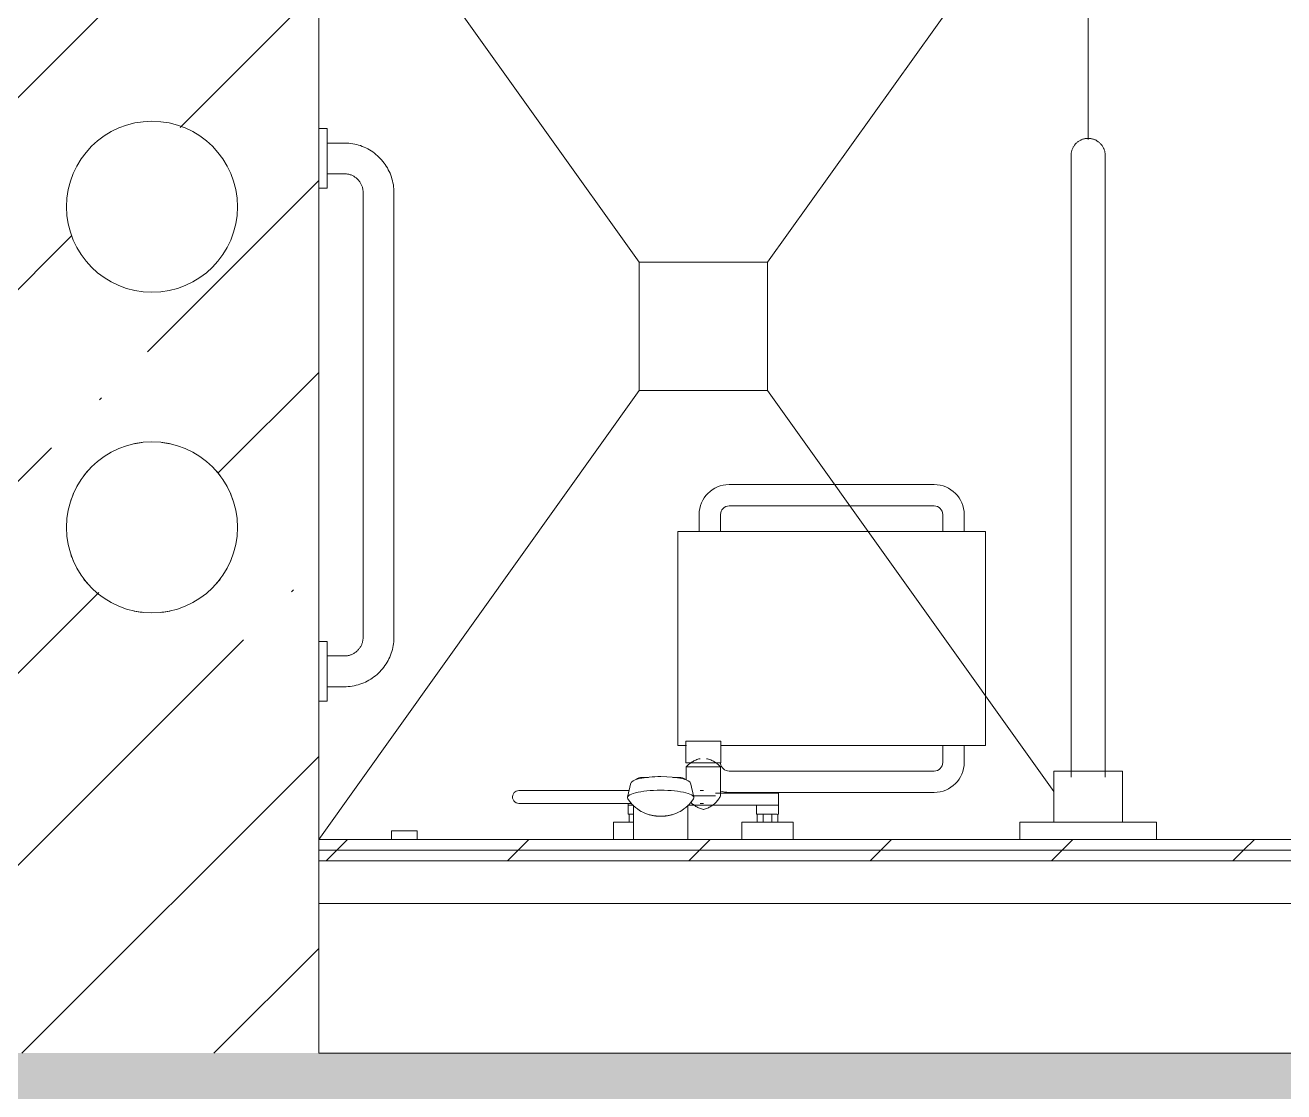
# Model space of a CAD drawing. Header units: millimetres. Extents: x -515342 to 330399, y -224905 to 507333.
# Drawn here: x -298451 to -296979, y -26249 to -25001 of the extents above; entities that cross this region are included whole.
import ezdxf

# ---------------------------------------------------------------- set-up
doc = ezdxf.new("R2010")
doc.units = ezdxf.units.MM
for name, color, linetype, lineweight in [('Оборудование', 7, 'Continuous', 0), ('Сантехника', 7, 'Continuous', 0), ('Стены внутренние', 7, 'Continuous', 0), ('Стены несущие', 7, 'Continuous', 0), ('Стены отделка', 7, 'Continuous', 0), ('Стены штриховка', 7, 'Continuous', 0)]:
    doc.layers.add(name, color=color, linetype=linetype, lineweight=lineweight)
pattern_1 = [(45, (-374753.14, -35598.53), (-224.5064, 224.5064), []), (45, (-374528.64, -35598.53), (-224.5064, 224.5064), [396.875, -79.375, 3.353, -76.022])]
pattern_2 = [(45, (-374753.14, -35598.53), (-106.06602, 106.06602), [])]

# ---------------------------------------------------------------- blocks, each defined once
blk = doc.blocks.new('МГН_Санузел_Поручень горизонтальный - АР_Сантехнические приборы_МГН_Поручень горизонтальный-3156318-О_АР_П_1_0_000_План 1 этажа')
at = {"layer": 'Сантехника'}
for p, q in [((-595.8, 88), (-1115.8, 88)), ((-1115.8, 52), (-595.8, 52)), ((-1173.8, 30), (-1173.8, 10)), ((-1137.8, 10), (-1137.8, 30)), ((-573.8, 30), (-573.8, 10)), ((-537.8, 10), (-537.8, 30)), ((-1190.8, 10), (-1190.8, 0)), ((-1190.8, 10), (-1155.8, 10)), ((-1155.8, 10), (-1120.8, 10)), ((-1120.8, 0), (-1120.8, 10)), ((-590.8, 10), (-590.8, 0)), ((-590.8, 10), (-555.8, 10)), ((-555.8, 10), (-520.8, 10)), ((-520.8, 0), (-520.8, 10))]:
    blk.add_line(p, q, dxfattribs=at)
at = {"layer": 'Сантехника', "flags": 128}
for points in [[(-1115.8, 88), (-1118.1, 88), (-1120.4, 87.8), (-1122.7, 87.6), (-1125, 87.3), (-1127.3, 86.8), (-1129.6, 86.3), (-1131.8, 85.7), (-1134, 85.1), (-1136.2, 84.3), (-1138.4, 83.4), (-1140.5, 82.5), (-1142.6, 81.4), (-1144.6, 80.3), (-1146.6, 79.1), (-1148.5, 77.9), (-1150.4, 76.5), (-1152.3, 75.1), (-1154, 73.6), (-1155.8, 72), (-1157.4, 70.4), (-1159, 68.7), (-1160.5, 67), (-1161.9, 65.1), (-1163.3, 63.3), (-1164.6, 61.3), (-1165.8, 59.4), (-1166.9, 57.3), (-1168, 55.3), (-1169, 53.2), (-1169.9, 51), (-1170.7, 48.8), (-1171.4, 46.6), (-1172, 44.4), (-1172.5, 42.1), (-1173, 39.9), (-1173.3, 37.6), (-1173.6, 35.3), (-1173.7, 32.9), (-1173.8, 30.6), (-1173.8, 30)], [(-537.8, 30), (-537.8, 32.3), (-538, 34.6), (-538.2, 36.9), (-538.5, 39.2), (-539, 41.5), (-539.5, 43.8), (-540.1, 46), (-540.7, 48.2), (-541.5, 50.4), (-542.4, 52.6), (-543.3, 54.7), (-544.3, 56.8), (-545.5, 58.8), (-546.7, 60.8), (-547.9, 62.7), (-549.3, 64.6), (-550.7, 66.5), (-552.2, 68.2), (-553.8, 70), (-555.4, 71.6), (-557.1, 73.2), (-558.8, 74.7), (-560.7, 76.1), (-562.5, 77.5), (-564.5, 78.8), (-566.4, 80), (-568.5, 81.2), (-570.5, 82.2), (-572.6, 83.2), (-574.8, 84.1), (-577, 84.9), (-579.2, 85.6), (-581.4, 86.2), (-583.7, 86.7), (-585.9, 87.2), (-588.2, 87.5), (-590.5, 87.8), (-592.9, 87.9), (-595.2, 88), (-595.8, 88)], [(-1137.8, 30), (-1137.8, 30.9), (-1137.7, 31.8), (-1137.6, 32.6), (-1137.5, 33.5), (-1137.4, 34.4), (-1137.2, 35.2), (-1136.9, 36.1), (-1136.7, 36.9), (-1136.4, 37.8), (-1136.1, 38.6), (-1135.7, 39.4), (-1135.3, 40.2), (-1134.9, 40.9), (-1134.4, 41.7), (-1134, 42.4), (-1133.4, 43.1), (-1132.9, 43.8), (-1132.3, 44.5), (-1131.7, 45.2), (-1131.1, 45.8), (-1130.5, 46.4), (-1129.8, 47), (-1129.1, 47.5), (-1128.4, 48), (-1127.7, 48.5), (-1126.9, 49), (-1126.2, 49.4), (-1125.4, 49.8), (-1124.6, 50.2), (-1123.8, 50.5), (-1122.9, 50.8), (-1122.1, 51.1), (-1121.3, 51.3), (-1120.4, 51.5), (-1119.5, 51.7), (-1118.7, 51.8), (-1117.8, 51.9), (-1116.9, 52), (-1116, 52), (-1115.8, 52)], [(-595.8, 52), (-594.9, 52), (-594, 51.9), (-593.2, 51.8), (-592.3, 51.7), (-591.4, 51.6), (-590.6, 51.4), (-589.7, 51.1), (-588.9, 50.9), (-588, 50.6), (-587.2, 50.3), (-586.4, 49.9), (-585.6, 49.5), (-584.9, 49.1), (-584.1, 48.6), (-583.4, 48.2), (-582.7, 47.6), (-582, 47.1), (-581.3, 46.5), (-580.6, 45.9), (-580, 45.3), (-579.4, 44.7), (-578.8, 44), (-578.3, 43.3), (-577.8, 42.6), (-577.3, 41.9), (-576.8, 41.1), (-576.4, 40.4), (-576, 39.6), (-575.6, 38.8), (-575.3, 38), (-575, 37.1), (-574.7, 36.3), (-574.5, 35.5), (-574.3, 34.6), (-574.1, 33.7), (-574, 32.9), (-573.9, 32), (-573.8, 31.1), (-573.8, 30.2), (-573.8, 30)]]:
    blk.add_lwpolyline(points, dxfattribs=at)
blk = doc.blocks.new('Опорный поручень - Откидной поручень для унитаза-8747127-О_АР_П_1_0_000_План 1 этажа')
at = {"layer": 'Оборудование'}
for p, q in [((92690, 10320), (92690, 9717.7)), ((92730, 9717.7), (92730, 10320)), ((92750, 9725), (92670, 9725)), ((92670, 9685), (92670, 9725)), ((92750, 9725), (92750, 9685)), ((92670, 9665), (92670, 9685)), ((92750, 9685), (92750, 9665)), ((92630, 9665), (92790, 9665)), ((92630, 9665), (92630, 9645)), ((92790, 9645), (92790, 9665))]:
    blk.add_line(p, q, dxfattribs=at)
at = {"layer": 'Оборудование', "flags": 128}
for points in [[(92690, 10445), (92690, 10445.8), (92690.1, 10446.6), (92690.1, 10447.4), (92690.3, 10448.2), (92690.4, 10449), (92690.6, 10449.8), (92690.8, 10450.5), (92691, 10451.3), (92691.3, 10452), (92691.6, 10452.8), (92691.9, 10453.5), (92692.3, 10454.2), (92692.6, 10454.9), (92693.1, 10455.6), (92693.5, 10456.3), (92694, 10456.9), (92694.4, 10457.6), (92695, 10458.2), (92695.5, 10458.8), (92696.1, 10459.3), (92696.7, 10459.9), (92697.3, 10460.4), (92697.9, 10460.9), (92698.5, 10461.4), (92699.2, 10461.8), (92699.9, 10462.2), (92700.6, 10462.6), (92701.3, 10463), (92702, 10463.3), (92702.8, 10463.6), (92703.5, 10463.9), (92704.3, 10464.2), (92705, 10464.4), (92705.8, 10464.6), (92706.6, 10464.7), (92707.4, 10464.8), (92708.2, 10464.9), (92709, 10465), (92709.8, 10465), (92710, 10465)], [(92710, 10465), (92710.8, 10465), (92711.6, 10464.9), (92712.4, 10464.9), (92713.2, 10464.7), (92714, 10464.6), (92714.8, 10464.4), (92715.5, 10464.2), (92716.3, 10464), (92717, 10463.7), (92717.8, 10463.4), (92718.5, 10463.1), (92719.2, 10462.7), (92719.9, 10462.4), (92720.6, 10461.9), (92721.3, 10461.5), (92721.9, 10461), (92722.6, 10460.6), (92723.2, 10460), (92723.8, 10459.5), (92724.3, 10458.9), (92724.9, 10458.3), (92725.4, 10457.7), (92725.9, 10457.1), (92726.4, 10456.5), (92726.8, 10455.8), (92727.2, 10455.1), (92727.6, 10454.4), (92728, 10453.7), (92728.3, 10453), (92728.6, 10452.2), (92728.9, 10451.5), (92729.2, 10450.7), (92729.4, 10450), (92729.6, 10449.2), (92729.7, 10448.4), (92729.8, 10447.6), (92729.9, 10446.8), (92730, 10446), (92730, 10445.2), (92730, 10445)], [(92690, 10320), (92690, 10325), (92690, 10330), (92690, 10335), (92690, 10339.9), (92690, 10344.8), (92690, 10349.7), (92690, 10354.5), (92690, 10359.3), (92690, 10364), (92690, 10368.7), (92690, 10373.2), (92690, 10377.7), (92690, 10382.1), (92690, 10386.4), (92690, 10390.6), (92690, 10394.6), (92690, 10398.6), (92690, 10402.4), (92690, 10406.1), (92690, 10409.7), (92690, 10413.1), (92690, 10416.3), (92690, 10419.5), (92690, 10422.4), (92690, 10425.2), (92690, 10427.8), (92690, 10430.2), (92690, 10432.5), (92690, 10434.6), (92690, 10436.5), (92690, 10438.2), (92690, 10439.8), (92690, 10441.1), (92690, 10442.2), (92690, 10443.2), (92690, 10443.9), (92690, 10444.5), (92690, 10444.8), (92690, 10445), (92690, 10445)], [(92690, 10445), (92690, 10444.9), (92690, 10444.6), (92690, 10444.1), (92690, 10443.4), (92690, 10442.5), (92690, 10441.4), (92690, 10440.1), (92690, 10438.7), (92690, 10437), (92690, 10435.1), (92690, 10433.1), (92690, 10430.9), (92690, 10428.5), (92690, 10425.9), (92690, 10423.2), (92690, 10420.3), (92690, 10417.2), (92690, 10414), (92690, 10410.6), (92690, 10407.1), (92690, 10403.4), (92690, 10399.6), (92690, 10395.7), (92690, 10391.7), (92690, 10387.5), (92690, 10383.3), (92690, 10378.9), (92690, 10374.5), (92690, 10369.9), (92690, 10365.3), (92690, 10360.6), (92690, 10355.8), (92690, 10351), (92690, 10346.2), (92690, 10341.2), (92690, 10336.3), (92690, 10331.3), (92690, 10326.3), (92690, 10321.3), (92690, 10320)], [(92730, 10320), (92730, 10325), (92730, 10330), (92730, 10335), (92730, 10339.9), (92730, 10344.8), (92730, 10349.7), (92730, 10354.5), (92730, 10359.3), (92730, 10364), (92730, 10368.7), (92730, 10373.2), (92730, 10377.7), (92730, 10382.1), (92730, 10386.4), (92730, 10390.6), (92730, 10394.6), (92730, 10398.6), (92730, 10402.4), (92730, 10406.1), (92730, 10409.7), (92730, 10413.1), (92730, 10416.3), (92730, 10419.5), (92730, 10422.4), (92730, 10425.2), (92730, 10427.8), (92730, 10430.2), (92730, 10432.5), (92730, 10434.6), (92730, 10436.5), (92730, 10438.2), (92730, 10439.8), (92730, 10441.1), (92730, 10442.2), (92730, 10443.2), (92730, 10443.9), (92730, 10444.5), (92730, 10444.8), (92730, 10445), (92730, 10445)], [(92730, 10445), (92730, 10444.9), (92730, 10444.6), (92730, 10444.1), (92730, 10443.4), (92730, 10442.5), (92730, 10441.4), (92730, 10440.1), (92730, 10438.7), (92730, 10437), (92730, 10435.1), (92730, 10433.1), (92730, 10430.9), (92730, 10428.5), (92730, 10425.9), (92730, 10423.2), (92730, 10420.3), (92730, 10417.2), (92730, 10414), (92730, 10410.6), (92730, 10407.1), (92730, 10403.4), (92730, 10399.6), (92730, 10395.7), (92730, 10391.7), (92730, 10387.5), (92730, 10383.3), (92730, 10378.9), (92730, 10374.5), (92730, 10369.9), (92730, 10365.3), (92730, 10360.6), (92730, 10355.8), (92730, 10351), (92730, 10346.2), (92730, 10341.2), (92730, 10336.3), (92730, 10331.3), (92730, 10326.3), (92730, 10321.3), (92730, 10320)]]:
    blk.add_lwpolyline(points, dxfattribs=at)
blk = doc.blocks.new('2D_Трап_1200хх900 - АР_Сантехнические приборы_Трап-10140339-О_АР_П_1_0_000_План 1 этажа')
at = {"layer": 'Сантехника'}
for p, q in [((-75, 75), (-600, 450)), ((75, 75), (572, 430)), ((600, 430), (600, -450)), ((-75, 75), (75, 75)), ((-75, -75), (-75, 75)), ((75, 75), (75, -75)), ((-75, -75), (-544, -410)), ((75, -75), (-75, -75)), ((75, -75), (600, -450)), ((600, -450), (218.5, -450))]:
    blk.add_line(p, q, dxfattribs=at)
blk = doc.blocks.new('Смеситель с душем - Смеситель_СЛ-ОД-Т40-V266-О_АР_П_1_0_000_План 1 этажа')
at = {"layer": 'Сантехника'}
for p, q in [((18.2, 0), (18.2, -40)), ((81.8, -40), (81.8, 0)), ((-105, 0), (-105, -20)), ((-45, -20), (-45, 0)), ((105, -20), (105, 0)), ((-105, -20), (-45, -20)), ((-87, -29.6), (-87, -20)), ((-80, -29.6), (-80, -20)), ((-70, -20), (-70, -29.6)), ((-63, -29.6), (-63, -20)), ((81.9, -20), (105, -20)), ((87, -29.6), (87, -20)), ((-88, -29.6), (-88, -40)), ((-88, -29.6), (-87.5, -29.6)), ((-88, -40), (-88, -54)), ((-88, -40), (-75, -40)), ((-75, -40), (-88, -40)), ((-86.2, -29.6), (-80, -29.6)), ((-79.7, -29.6), (-70.3, -29.6)), ((-75, -40), (18.2, -40)), ((-70, -29.6), (-62, -29.6)), ((-62, -40), (-62, -29.6)), ((81.9, -29.6), (88, -29.6)), ((81.9, -40), (84.2, -40)), ((88, -40), (81.9, -40)), ((84.2, -40), (86.2, -40)), ((86.3, -40), (88, -40)), ((88, -40), (88, -29.6)), ((88, -42.1), (88, -40)), ((-75, -54), (-88, -54)), ((-14.1, -54), (-75, -54)), ((-20, -51), (-20, -85)), ((12.1, -51), (-14.1, -51)), ((11.2, -49.3), (15.2, -66.1)), ((84.8, -66.1), (88.8, -49.3)), ((20, -85), (20, -69.6)), ((28.2, -72.6), (35.8, -72.6)), ((64.2, -72.6), (71.8, -72.6)), ((20, -85), (-20, -85)), ((-20.5, -89.7), (-20.5, -110.7)), ((-20.5, -89.7), (20.5, -89.7)), ((20.5, -110.7), (20.5, -89.7)), ((-20.5, -110.7), (-20.5, -115)), ((20.5, -115), (-20.5, -115)), ((20.5, -115), (20.5, -110.7))]:
    blk.add_line(p, q, dxfattribs=at)
at = {"layer": 'Сантехника', "flags": 128}
for points in [[(11.5, -47.5), (14.6, -43.3), (17.6, -40), (20.4, -37.5), (23, -35.6), (25.2, -34), (27.2, -32.8), (29, -31.9), (30.7, -31.1), (32.1, -30.5), (33.4, -30), (34.6, -29.6), (35.7, -29.2), (36.7, -28.9), (37.6, -28.7), (38.5, -28.4), (39.3, -28.2), (40.1, -28.1), (40.8, -27.9), (41.4, -27.8), (42.1, -27.7), (42.7, -27.6), (43.3, -27.5), (43.9, -27.4), (44.4, -27.4), (44.9, -27.3), (45.4, -27.3), (45.9, -27.2), (46.4, -27.2), (46.9, -27.2), (47.4, -27.1), (47.9, -27.1), (48.3, -27.1), (48.8, -27.1), (49.2, -27.1), (49.7, -27.1), (50, -27.1)], [(88.5, -47.5), (85.4, -43.3), (82.4, -40), (79.6, -37.5), (77, -35.6), (74.8, -34), (72.8, -32.8), (71, -31.9), (69.3, -31.1), (67.9, -30.5), (66.6, -30), (65.4, -29.6), (64.3, -29.2), (63.3, -28.9), (62.4, -28.7), (61.5, -28.4), (60.7, -28.2), (59.9, -28.1), (59.2, -27.9), (58.6, -27.8), (57.9, -27.7), (57.3, -27.6), (56.7, -27.5), (56.1, -27.4), (55.6, -27.4), (55.1, -27.3), (54.6, -27.3), (54.1, -27.2), (53.6, -27.2), (53.1, -27.2), (52.6, -27.1), (52.1, -27.1), (51.7, -27.1), (51.2, -27.1), (50.8, -27.1), (50.3, -27.1), (50, -27.1)], [(-20, -51), (-19.5, -50), (-18.9, -48.9), (-18.3, -47.9), (-17.6, -46.9), (-16.9, -46), (-16.1, -45), (-15.4, -44.1), (-14.6, -43.3), (-13.7, -42.4), (-12.8, -41.6), (-11.9, -40.8), (-11, -40.1), (-10, -39.4), (-9, -38.8), (-8, -38.2), (-6.9, -37.6), (-5.9, -37.1), (-4.8, -36.6), (-3.7, -36.1), (-2.6, -35.7), (-1.4, -35.4), (-0.3, -35.1), (0, -35)], [(0, -35), (1.2, -35.3), (2.3, -35.7), (3.4, -36), (4.5, -36.5), (5.6, -36.9), (6.7, -37.5), (7.7, -38), (8.8, -38.6), (9.8, -39.3), (10.8, -40), (11.7, -40.7), (12.6, -41.4), (13.5, -42.2), (14.4, -43.1)], [(3.7, -42.1), (2.2, -42.1), (1.1, -42.1), (0.3, -42.1), (0, -42.1), (0, -42.1)], [(84.2, -42.1), (93.4, -42.1), (108.4, -42.1), (123.8, -42.1), (139, -42.1), (153.6, -42.1), (167.3, -42.1), (179.9, -42.1), (191.1, -42.1), (200.5, -42.1), (207.9, -42.1), (213, -42.1), (215.6, -42.1), (215.2, -42.1)], [(215.2, -42.1), (215.6, -42.1), (213, -42.1), (207.9, -42.1), (200.5, -42.1), (191.1, -42.1), (179.9, -42.1), (167.3, -42.1), (153.6, -42.1), (139, -42.1), (123.8, -42.1), (108.4, -42.1), (93.4, -42.1), (84.2, -42.1)], [(215.2, -42.1), (215.2, -42.1), (215.2, -42.1), (215.1, -42.1), (215.1, -42.1), (215, -42.1), (214.9, -42.1), (214.7, -42.1)], [(215.8, -42.1), (217.5, -42.3), (219.2, -42.9), (220.6, -43.8), (221.8, -45.1), (222.7, -46.6), (223.2, -48.3), (223.3, -50), (223, -51.7), (222.3, -53.3), (221.2, -54.7), (220.1, -55.7), (219, -56.3), (217.4, -56.9), (215.8, -57.1)], [(3.7, -57.1), (2.2, -57.1), (1.1, -57.1), (0.3, -57.1), (0, -57.1), (0, -57.1)], [(215.2, -57.1), (215.6, -57.1), (213, -57.1), (207.9, -57.1), (200.5, -57.1), (191.1, -57.1), (179.9, -57.1), (167.3, -57.1), (153.6, -57.1), (139, -57.1), (123.8, -57.1), (108.4, -57.1), (93.4, -57.1), (86.9, -57.1)], [(86.9, -57.1), (93.4, -57.1), (108.4, -57.1), (123.8, -57.1), (139, -57.1), (153.6, -57.1), (167.3, -57.1), (179.9, -57.1), (191.1, -57.1), (200.5, -57.1), (207.9, -57.1), (213, -57.1), (215.6, -57.1), (215.2, -57.1)], [(215.2, -57.1), (215.2, -57.1), (215.2, -57.1), (215.1, -57.1), (215.1, -57.1), (215, -57.1), (214.9, -57.1), (214.7, -57.1)], [(-3.7, -94.4), (-4.9, -94.1), (-6.1, -93.8), (-7.3, -93.4), (-8.5, -92.9), (-9.7, -92.5), (-10.8, -91.9), (-11.9, -91.4), (-13, -90.7), (-14.1, -90.1), (-15.1, -89.4), (-16.1, -88.6), (-17.1, -87.8), (-18, -87), (-18.9, -86.1), (-19.8, -85.2), (-20, -85)], [(20, -85), (19.1, -85.9), (18.2, -86.8), (17.3, -87.6), (16.3, -88.4), (15.3, -89.2), (14.3, -89.9), (13.2, -90.6), (12.2, -91.2), (11.1, -91.8), (9.9, -92.3), (8.8, -92.8), (7.6, -93.3), (6.4, -93.7), (5.2, -94.1), (4, -94.4)]]:
    blk.add_lwpolyline(points, dxfattribs=at)
at = {"layer": 'Сантехника'}
for centre, start, end in [((28.2, -62.6), 227.0926, 270), ((71.8, -62.6), 270, 312.9074)]:
    blk.add_arc(centre, 10, start, end, dxfattribs=at)
for centre, major_axis, start_param, end_param in [((50, -48.8), (38.9, 0), 2.997442, 4.712389), ((50, -48.8), (38.9, 0), 4.712389, 6.427336), ((50, -65.6), (-34.9, 0), 0, 1.570796), ((50, -65.6), (-34.9, 0), 1.570796, 3.141593)]:
    blk.add_ellipse(centre, major_axis=major_axis, ratio=0.224951, start_param=start_param, end_param=end_param, dxfattribs=at)
blk = doc.blocks.new('2D_МГН_Санузел_Аксессуары - АР_Сантехнические приборы_Табурет для душа-V287-О_АР_П_1_0_000_План 1 этажа')
at = {"layer": 'Сантехника'}
for p, q in [((-229.1, 452.5), (10.9, 452.5)), ((-229.1, 427.5), (10.9, 427.5)), ((-264.1, 397.5), (-264.1, 417.5)), ((-239.1, 397.5), (-239.1, 417.5)), ((20.9, 417.5), (20.9, 397.5)), ((45.9, 417.5), (45.9, 397.5)), ((-289.1, 397.5), (70.9, 397.5)), ((-289.1, 147.5), (-289.1, 397.5)), ((70.9, 397.5), (70.9, 147.5)), ((-278.9, 147.5), (-289.1, 147.5)), ((70.9, 147.5), (-239.3, 147.5)), ((20.9, 127.5), (20.9, 147.5)), ((45.9, 127.5), (45.9, 147.5)), ((-229.1, 117.5), (10.9, 117.5)), ((-229.1, 92.5), (10.9, 92.5))]:
    blk.add_line(p, q, dxfattribs=at)
for centre, radius, start, end in [((-229.1, 417.5), 35, 90, 180), ((10.9, 417.5), 35, 360, 90), ((-229.1, 417.5), 10, 90, 180), ((10.9, 417.5), 10, 360, 90), ((-229.1, 127.5), 10, 187.682, 270), ((10.9, 127.5), 10, 270, 360), ((10.9, 127.5), 35, 270, 0), ((-229.1, 127.5), 35, 252.8571, 270)]:
    blk.add_arc(centre, radius, start, end, dxfattribs=at)
blk = doc.blocks.new('2D_МГН_Санузел_Аксессуары - АР_Сантехнические приборы_Комплект 4-V282-О_АР_П_1_0_000_План 1 этажа')
at = {"layer": 'Сантехника'}
for p, q in [((-124.1, 37.5), (-124.1, 47.5)), ((-124.1, 47.5), (-94.1, 47.5)), ((-94.1, 47.5), (-94.1, 37.5))]:
    blk.add_line(p, q, dxfattribs=at)

msp = doc.modelspace()

# ---------------------------------------------------------------- hatches: boundary and pattern name
at = {"layer": 'Стены внутренние'}
h = msp.add_hatch(dxfattribs=at)
h.set_pattern_fill('FP_1', color=256, style=0, pattern_type=2)
h.set_pattern_definition(pattern_1)
h.paths.add_polyline_path([(-298498.1427, -26203.5295), (-298108.1427, -26203.5295), (-298108.1427, -20193.5295), (-298498.1427, -20193.5295), (-298498.1427, -26063.7584)])
h.paths.add_polyline_path([(-298285.7778, -25687.0103), (-298320.5075, -25687.0103), (-298353.1427, -25675.132), (-298379.7471, -25652.8083), (-298397.1119, -25622.7315), (-298403.1427, -25588.5295), (-298397.1119, -25554.3275), (-298379.7471, -25524.2507), (-298353.1427, -25501.927), (-298320.5075, -25490.0487), (-298285.7778, -25490.0487), (-298253.1427, -25501.927), (-298226.5382, -25524.2507), (-298209.1734, -25554.3275), (-298203.1427, -25588.5295), (-298209.1734, -25622.7315), (-298226.5382, -25652.8083), (-298253.1427, -25675.132)])
h.paths.add_polyline_path([(-298320.5075, -25312.0103), (-298353.1427, -25300.132), (-298379.7471, -25277.8083), (-298397.1552, -25247.4862), (-298403.1427, -25213.5295), (-298397.1119, -25179.3275), (-298379.7471, -25149.2507), (-298353.1427, -25126.927), (-298320.5075, -25115.0487), (-298285.7778, -25115.0487), (-298253.1427, -25126.927), (-298226.5382, -25149.2507), (-298209.1734, -25179.3275), (-298203.1427, -25213.5295), (-298209.1734, -25247.7315), (-298226.5382, -25277.8083), (-298253.1427, -25300.132), (-298285.7778, -25312.0103)])
h.paths.add_polyline_path([(-298285.7778, -24912.0103), (-298320.5075, -24912.0103), (-298353.1427, -24900.132), (-298379.7471, -24877.8083), (-298397.1119, -24847.7315), (-298403.1427, -24813.5295), (-298397.1119, -24779.3275), (-298379.7471, -24749.2507), (-298353.1427, -24726.927), (-298320.5075, -24715.0487), (-298285.7778, -24715.0487), (-298253.1427, -24726.927), (-298226.5382, -24749.2507), (-298209.1734, -24779.3275), (-298203.1427, -24813.5295), (-298209.1734, -24847.7315), (-298226.5382, -24877.8083), (-298253.1427, -24900.132)])
h.paths.add_polyline_path([(-298285.7778, -24532.0103), (-298320.5075, -24532.0103), (-298353.1427, -24520.132), (-298379.7471, -24497.8083), (-298397.1119, -24467.7315), (-298402.7344, -24431.2139), (-298397.1119, -24399.3275), (-298379.7471, -24369.2507), (-298353.1427, -24346.927), (-298320.5075, -24335.0487), (-298285.7778, -24335.0487), (-298253.1427, -24346.927), (-298226.5382, -24369.2507), (-298209.1734, -24399.3275), (-298203.1427, -24433.5295), (-298209.1734, -24467.7315), (-298226.5382, -24497.8083), (-298253.1427, -24520.132)])
h.paths.add_polyline_path([(-298322.184, -24169.4793), (-298354.8192, -24157.6011), (-298381.4236, -24135.2773), (-298398.7884, -24105.2006), (-298404.8192, -24070.9986), (-298398.7884, -24036.7965), (-298381.4236, -24006.7198), (-298354.8192, -23984.396), (-298322.184, -23972.5178), (-298287.4544, -23972.5178), (-298254.8192, -23984.396), (-298228.2147, -24006.7198), (-298210.8499, -24036.7965), (-298204.8192, -24070.9986), (-298210.8499, -24105.2006), (-298228.2147, -24135.2773), (-298254.8192, -24157.6011), (-298287.4544, -24169.4793)])
h.paths.add_polyline_path([(-298285.7778, -23792.0103), (-298320.5075, -23792.0103), (-298353.1427, -23780.132), (-298379.7471, -23757.8083), (-298397.1119, -23727.7315), (-298403.1427, -23693.5295), (-298397.1119, -23659.3275), (-298379.7471, -23629.2507), (-298353.1427, -23606.927), (-298320.5075, -23595.0487), (-298285.7778, -23595.0487), (-298253.1427, -23606.927), (-298226.5382, -23629.2507), (-298209.1734, -23659.3275), (-298203.1427, -23693.5295), (-298209.1734, -23727.7315), (-298226.5382, -23757.8083), (-298253.1427, -23780.132)])
h = msp.add_hatch(dxfattribs=at)
h.set_pattern_fill('FP_11', color=256, style=0, pattern_type=2)
h.set_pattern_definition(pattern_2)
h.paths.add_polyline_path([(-295508.1427, -25966.0295), (-295508.1427, -25953.5295), (-298108.1427, -25953.5295), (-298108.1427, -25966.0295), (-295512.5697, -25966.0295)])
h = msp.add_hatch(dxfattribs=at)
h.set_pattern_fill('FP_11', color=256, style=0, pattern_type=2)
h.set_pattern_definition(pattern_2)
h.paths.add_polyline_path([(-295508.1427, -25978.5295), (-295508.1427, -25966.0295), (-298108.1427, -25966.0295), (-298108.1427, -25978.5295), (-295512.5697, -25978.5295)])
h = msp.add_hatch(dxfattribs=at)
h.set_pattern_fill('FP_1', color=256, style=0, pattern_type=2)
h.set_pattern_definition(pattern_1)
h.paths.add_polyline_path([(-273318.1427, -26593.5295), (-273318.1427, -26203.5295), (-275330.682, -26203.5295), (-275330.682, -26593.5295), (-273525.9753, -26593.5295)])
h.paths.add_polyline_path([(-278856.0577, -26593.5295), (-276530.682, -26593.5295), (-276530.682, -26203.5295), (-279723.1427, -26203.5295), (-279723.1427, -26593.5295)])
h.paths.add_polyline_path([(-280923.1427, -26593.5295), (-280923.1427, -26203.5295), (-287178.9742, -26203.5295), (-287178.9742, -26593.5295), (-281521.0989, -26593.5295)])
h.paths.add_polyline_path([(-288627.8754, -26593.5295), (-288378.9742, -26593.5295), (-288378.9742, -26203.5295), (-291685.1939, -26203.5295), (-291685.1939, -26593.5295), (-290404.5695, -26593.5295)])
h.paths.add_polyline_path([(-293069.6107, -26593.5295), (-292885.1939, -26593.5295), (-292885.1939, -26203.5295), (-303731.0044, -26203.5295), (-303731.0044, -26593.5295), (-293291.6929, -26593.5295)])
h.paths.add_polyline_path([(-304931.0044, -26593.5295), (-304931.0044, -26203.5295), (-308628.6345, -26203.5295), (-308628.6345, -26593.5295), (-305062.2961, -26593.5295)])
h.paths.add_polyline_path([(-313501.5932, -26593.5295), (-309828.6345, -26593.5295), (-309828.6345, -26203.5295), (-313539.8116, -26203.5295), (-313539.8116, -26593.5295)])
h.paths.add_polyline_path([(-317054.9815, -26593.5295), (-314739.8116, -26593.5295), (-314739.8116, -26203.5295), (-319098.1427, -26203.5295), (-319098.1427, -26593.5295), (-318308.1427, -26593.5295)])
h.paths.add_polyline_path([(-293935.5075, -26502.0103), (-293968.1427, -26490.132), (-293994.7471, -26467.8083), (-294012.1119, -26437.7315), (-294018.1427, -26403.5295), (-294012.1119, -26369.3275), (-293994.7471, -26339.2507), (-293968.1427, -26316.927), (-293935.5075, -26305.0487), (-293900.7778, -26305.0487), (-293868.1427, -26316.927), (-293841.5382, -26339.2507), (-293824.1734, -26369.3275), (-293818.1427, -26403.5295), (-293824.1734, -26437.7315), (-293841.5382, -26467.8083), (-293868.1427, -26490.132), (-293900.7778, -26502.0103)])
h.paths.add_polyline_path([(-273525.9753, -26497.0103), (-273535.5075, -26497.0103), (-273568.1427, -26485.132), (-273594.7471, -26462.8083), (-273612.1119, -26432.7315), (-273618.1427, -26398.5295), (-273612.1119, -26364.3275), (-273594.7471, -26334.2507), (-273568.1427, -26311.927), (-273535.5075, -26300.0487), (-273500.7778, -26300.0487), (-273468.1427, -26311.927), (-273441.5382, -26334.2507), (-273424.1734, -26364.3275), (-273418.1427, -26398.5295), (-273424.1734, -26432.7315), (-273441.5382, -26462.8083), (-273468.1427, -26485.132), (-273500.7778, -26497.0103)])
h.paths.add_polyline_path([(-273935.5075, -26497.0103), (-273968.1427, -26485.132), (-273994.7471, -26462.8083), (-274012.1119, -26432.7315), (-274018.1427, -26398.5295), (-274012.1119, -26364.3275), (-273994.7471, -26334.2507), (-273968.1427, -26311.927), (-273935.5075, -26300.0487), (-273900.7778, -26300.0487), (-273868.1427, -26311.927), (-273841.5382, -26334.2507), (-273824.1734, -26364.3275), (-273818.1427, -26398.5295), (-273824.1734, -26432.7315), (-273841.5382, -26462.8083), (-273868.1427, -26485.132), (-273900.7778, -26497.0103)])
h.paths.add_polyline_path([(-284335.5075, -26497.0103), (-284368.1427, -26485.132), (-284394.7471, -26462.8083), (-284412.1119, -26432.7315), (-284418.1427, -26398.5295), (-284412.1119, -26364.3275), (-284394.7471, -26334.2507), (-284368.1427, -26311.927), (-284335.5075, -26300.0487), (-284300.7778, -26300.0487), (-284268.1427, -26311.927), (-284241.5382, -26334.2507), (-284224.1734, -26364.3275), (-284218.1427, -26398.5295), (-284224.1734, -26432.7315), (-284241.5382, -26462.8083), (-284268.1427, -26485.132), (-284300.7778, -26497.0103)])
h.paths.add_polyline_path([(-278335.5075, -26497.0103), (-278368.1427, -26485.132), (-278394.7471, -26462.8083), (-278412.1119, -26432.7315), (-278418.1427, -26398.5295), (-278411.8841, -26363.9329), (-278394.7471, -26334.2507), (-278368.1427, -26311.927), (-278335.5075, -26300.0487), (-278300.7778, -26300.0487), (-278268.1427, -26311.927), (-278240.6154, -26335.8491), (-278224.1734, -26364.3275), (-278218.1427, -26398.5295), (-278224.1734, -26432.7315), (-278241.5382, -26462.8083), (-278268.1427, -26485.132), (-278300.7778, -26497.0103)])
h.paths.add_polyline_path([(-285100.7778, -26497.0103), (-285135.5075, -26497.0103), (-285168.1427, -26485.132), (-285194.7471, -26462.8083), (-285212.1119, -26432.7315), (-285218.1427, -26398.5295), (-285212.1119, -26364.3275), (-285194.7471, -26334.2507), (-285168.1427, -26311.927), (-285135.5075, -26300.0487), (-285100.7778, -26300.0487), (-285068.1427, -26311.927), (-285040.6154, -26335.8491), (-285024.1734, -26364.3275), (-285018.1427, -26398.5295), (-285024.1734, -26432.7315), (-285041.5382, -26462.8083), (-285068.1427, -26485.132), (-285074.4871, -26487.4412)])
h.paths.add_polyline_path([(-276735.5075, -26497.0103), (-276768.1427, -26485.132), (-276794.7471, -26462.8083), (-276812.1119, -26432.7315), (-276818.1427, -26398.5295), (-276812.1119, -26364.3275), (-276794.7471, -26334.2507), (-276768.1427, -26311.927), (-276735.5075, -26300.0487), (-276700.7778, -26300.0487), (-276668.1427, -26311.927), (-276640.6154, -26335.8491), (-276624.1734, -26364.3275), (-276618.1427, -26398.5295), (-276624.1734, -26432.7315), (-276641.5382, -26462.8083), (-276668.1427, -26485.132), (-276700.7778, -26497.0103)])
h.paths.add_polyline_path([(-283935.5075, -26497.0103), (-283968.1427, -26485.132), (-283994.7471, -26462.8083), (-284012.1119, -26432.7315), (-284018.1427, -26398.5295), (-284012.1119, -26364.3275), (-283994.7471, -26334.2507), (-283968.1427, -26311.927), (-283935.5075, -26300.0487), (-283900.7778, -26300.0487), (-283868.1427, -26311.927), (-283841.5382, -26334.2507), (-283824.1734, -26364.3275), (-283818.1427, -26398.5295), (-283824.1734, -26432.7315), (-283841.5382, -26462.8083), (-283868.1427, -26485.132), (-283900.7778, -26497.0103)])
h.paths.add_polyline_path([(-277135.5075, -26497.0103), (-277168.1427, -26485.132), (-277194.7471, -26462.8083), (-277212.1119, -26432.7315), (-277218.1427, -26398.5295), (-277212.1119, -26364.3275), (-277194.7471, -26334.2507), (-277168.1427, -26311.927), (-277135.5075, -26300.0487), (-277100.7778, -26300.0487), (-277068.1427, -26311.927), (-277040.6154, -26335.8491), (-277024.1734, -26364.3275), (-277018.1427, -26398.5295), (-277024.1734, -26432.7315), (-277041.5382, -26462.8083), (-277068.1427, -26485.132), (-277100.7778, -26497.0103)])
h.paths.add_polyline_path([(-285935.5075, -26497.0103), (-285968.1427, -26485.132), (-285994.7471, -26462.8083), (-286012.1119, -26432.7315), (-286018.1427, -26398.5295), (-286012.1119, -26364.3275), (-285994.7471, -26334.2507), (-285968.1427, -26311.927), (-285935.5075, -26300.0487), (-285900.7778, -26300.0487), (-285868.1427, -26311.927), (-285840.6154, -26335.8491), (-285824.1734, -26364.3275), (-285818.1427, -26398.5295), (-285824.1734, -26432.7315), (-285841.5382, -26462.8083), (-285868.1427, -26485.132), (-285900.7778, -26497.0103)])
h.paths.add_polyline_path([(-277500.7778, -26497.0103), (-277535.5075, -26497.0103), (-277568.1427, -26485.132), (-277594.7471, -26462.8083), (-277612.1119, -26432.7315), (-277618.1427, -26398.5295), (-277612.1119, -26364.3275), (-277594.7471, -26334.2507), (-277568.1427, -26311.927), (-277535.5075, -26300.0487), (-277500.7778, -26300.0487), (-277468.1427, -26311.927), (-277440.6154, -26335.8491), (-277424.1734, -26364.3275), (-277418.1427, -26398.5295), (-277424.1734, -26432.7315), (-277441.5382, -26462.8083), (-277468.1427, -26485.132)])
h.paths.add_polyline_path([(-285535.5075, -26497.0103), (-285568.1427, -26485.132), (-285594.7471, -26462.8083), (-285612.1119, -26432.7315), (-285618.1427, -26398.5295), (-285612.1119, -26364.3275), (-285594.7471, -26334.2507), (-285568.1427, -26311.927), (-285535.5075, -26300.0487), (-285500.7778, -26300.0487), (-285468.1427, -26311.927), (-285440.6154, -26335.8491), (-285424.1734, -26364.3275), (-285418.1427, -26398.5295), (-285424.1734, -26432.7315), (-285441.5382, -26462.8083), (-285468.1427, -26485.132), (-285500.7778, -26497.0103), (-285518.6606, -26497.0103)])
h.paths.add_polyline_path([(-277900.7778, -26497.0103), (-277935.5075, -26497.0103), (-277968.1427, -26485.132), (-277994.7471, -26462.8083), (-278012.1119, -26432.7315), (-278018.1427, -26398.5295), (-278012.1119, -26364.3275), (-277994.7471, -26334.2507), (-277967.7106, -26311.7697), (-277935.5075, -26300.0487), (-277900.7778, -26300.0487), (-277868.1427, -26311.927), (-277840.6154, -26335.8491), (-277824.1734, -26364.3275), (-277818.1427, -26398.5295), (-277824.1734, -26432.7315), (-277841.5382, -26462.8083), (-277868.1427, -26485.132)])
h.paths.add_polyline_path([(-284700.7778, -26497.0103), (-284735.5075, -26497.0103), (-284768.1427, -26485.132), (-284794.7471, -26462.8083), (-284812.1119, -26432.7315), (-284818.1427, -26398.5295), (-284812.1119, -26364.3275), (-284794.7471, -26334.2507), (-284768.1427, -26311.927), (-284735.5075, -26300.0487), (-284700.7778, -26300.0487), (-284668.1427, -26311.927), (-284640.6154, -26335.8491), (-284624.1734, -26364.3275), (-284618.1427, -26398.5295), (-284624.1734, -26432.7315), (-284641.5382, -26462.8083), (-284668.1427, -26485.132)])
h.paths.add_polyline_path([(-291100.7778, -26497.0103), (-291135.5075, -26497.0103), (-291168.1427, -26485.132), (-291194.7471, -26462.8083), (-291212.1119, -26432.7315), (-291218.1427, -26398.5295), (-291212.1119, -26364.3275), (-291194.7471, -26334.2507), (-291168.1427, -26311.927), (-291135.5075, -26300.0487), (-291100.7778, -26300.0487), (-291068.1427, -26311.927), (-291040.6154, -26335.8491), (-291024.1734, -26364.3275), (-291018.1427, -26398.5295), (-291024.1734, -26432.7315), (-291041.5382, -26462.8083), (-291068.1427, -26485.132)])
h.paths.add_polyline_path([(-294735.5075, -26497.0103), (-294768.1427, -26485.132), (-294794.7471, -26462.8083), (-294812.1119, -26432.7315), (-294818.1427, -26398.5295), (-294812.1119, -26364.3275), (-294794.7471, -26334.2507), (-294768.1427, -26311.927), (-294735.5075, -26300.0487), (-294700.7778, -26300.0487), (-294668.1427, -26311.927), (-294640.6154, -26335.8491), (-294624.1734, -26364.3275), (-294618.1427, -26398.5295), (-294624.2226, -26432.8168), (-294641.5382, -26462.8083), (-294668.1427, -26485.132), (-294700.7778, -26497.0103)])
h.paths.add_polyline_path([(-294300.7778, -26497.0103), (-294335.5075, -26497.0103), (-294368.1427, -26485.132), (-294394.7471, -26462.8083), (-294412.1119, -26432.7315), (-294418.1427, -26398.5295), (-294412.1119, -26364.3275), (-294394.7471, -26334.2507), (-294368.1427, -26311.927), (-294335.5075, -26300.0487), (-294300.7778, -26300.0487), (-294268.1427, -26311.927), (-294240.6154, -26335.8491), (-294224.1734, -26364.3275), (-294218.1427, -26398.5295), (-294224.1734, -26432.7315), (-294241.5382, -26462.8083), (-294268.1427, -26485.132)])
h.paths.add_polyline_path([(-291500.7778, -26497.0103), (-291535.5075, -26497.0103), (-291568.1427, -26485.132), (-291594.7471, -26462.8083), (-291612.1119, -26432.7315), (-291618.1427, -26398.5295), (-291612.1119, -26364.3275), (-291594.7471, -26334.2507), (-291568.1427, -26311.927), (-291535.5075, -26300.0487), (-291500.7778, -26300.0487), (-291468.1427, -26311.927), (-291441.5382, -26334.2507), (-291424.1734, -26364.3275), (-291418.1427, -26398.5295), (-291424.1734, -26432.7315), (-291441.5382, -26462.8083), (-291468.1427, -26485.132)])
h.paths.add_polyline_path([(-293535.5075, -26497.0103), (-293568.1427, -26485.132), (-293594.7471, -26462.8083), (-293612.1119, -26432.7315), (-293618.1427, -26398.5295), (-293612.1119, -26364.3275), (-293594.7471, -26334.2507), (-293568.1427, -26311.927), (-293535.5075, -26300.0487), (-293500.7778, -26300.0487), (-293468.1427, -26311.927), (-293440.6154, -26335.8491), (-293424.1734, -26364.3275), (-293418.1427, -26398.5295), (-293424.1734, -26432.7315), (-293441.5382, -26462.8083), (-293468.1427, -26485.132), (-293500.7778, -26497.0103), (-293513.7842, -26497.0103)])
h.paths.add_polyline_path([(-293100.7778, -26497.0103), (-293135.5075, -26497.0103), (-293168.1427, -26485.132), (-293194.7471, -26462.8083), (-293212.1119, -26432.7315), (-293218.1427, -26398.5295), (-293212.1119, -26364.3275), (-293194.7471, -26334.2507), (-293168.1427, -26311.927), (-293135.5075, -26300.0487), (-293100.7778, -26300.0487), (-293068.1427, -26311.927), (-293040.6154, -26335.8491), (-293024.1734, -26364.3275), (-293018.1427, -26398.5295), (-293024.1734, -26432.7315), (-293041.5382, -26462.8083), (-293069.6107, -26485.6664)])
h.paths.add_polyline_path([(-307135.5075, -26497.0103), (-307168.1427, -26485.132), (-307194.7471, -26462.8083), (-307212.1119, -26432.7315), (-307218.1427, -26398.5295), (-307212.1119, -26364.3275), (-307194.7471, -26334.2507), (-307168.1427, -26311.927), (-307135.5075, -26300.0487), (-307100.7778, -26300.0487), (-307068.1427, -26311.927), (-307040.6154, -26335.8491), (-307024.1734, -26364.3275), (-307018.1427, -26398.5295), (-307024.1734, -26432.7315), (-307041.5382, -26462.8083), (-307068.1427, -26485.132), (-307100.7778, -26497.0103)])
h.paths.add_polyline_path([(-298700.7778, -26497.0103), (-298735.5075, -26497.0103), (-298768.1427, -26485.132), (-298794.7471, -26462.8083), (-298812.1119, -26432.7315), (-298818.1427, -26398.5295), (-298812.1119, -26364.3275), (-298794.7471, -26334.2507), (-298768.1427, -26311.927), (-298735.5075, -26300.0487), (-298700.7778, -26300.0487), (-298668.1427, -26311.927), (-298641.5382, -26334.2507), (-298624.1734, -26364.3275), (-298618.1427, -26398.5295), (-298624.1734, -26432.7315), (-298641.5382, -26462.8083), (-298668.1427, -26485.132)])
h.paths.add_polyline_path([(-307935.5075, -26497.0103), (-307968.1427, -26485.132), (-307994.7471, -26462.8083), (-308012.1119, -26432.7315), (-308018.1427, -26398.5295), (-308012.1119, -26364.3275), (-307994.7471, -26334.2507), (-307968.1427, -26311.927), (-307935.5075, -26300.0487), (-307900.7778, -26300.0487), (-307868.1427, -26311.927), (-307840.6154, -26335.8491), (-307824.1734, -26364.3275), (-307818.1427, -26398.5295), (-307824.1734, -26432.7315), (-307841.5382, -26462.8083), (-307868.1427, -26485.132), (-307900.7778, -26497.0103)])
h.paths.add_polyline_path([(-299500.7778, -26497.0103), (-299535.5075, -26497.0103), (-299568.1427, -26485.132), (-299594.7471, -26462.8083), (-299612.1119, -26432.7315), (-299618.1427, -26398.5295), (-299612.1119, -26364.3275), (-299594.7471, -26334.2507), (-299568.1427, -26311.927), (-299535.5075, -26300.0487), (-299500.7778, -26300.0487), (-299468.1427, -26311.927), (-299441.5382, -26334.2507), (-299424.1734, -26364.3275), (-299418.1427, -26398.5295), (-299424.1734, -26432.7315), (-299441.5382, -26462.8083), (-299468.1427, -26485.132)])
h.paths.add_polyline_path([(-305100.7778, -26497.0103), (-305135.5075, -26497.0103), (-305168.1427, -26485.132), (-305194.7471, -26462.8083), (-305212.1119, -26432.7315), (-305218.1427, -26398.5295), (-305212.1119, -26364.3275), (-305194.7471, -26334.2507), (-305168.1427, -26311.927), (-305135.5075, -26300.0487), (-305100.7778, -26300.0487), (-305068.1427, -26311.927), (-305041.5382, -26334.2507), (-305024.1734, -26364.3275), (-305018.1427, -26398.5295), (-305024.1734, -26432.7315), (-305041.5382, -26462.8083), (-305068.1427, -26485.132)])
h.paths.add_polyline_path([(-305935.5075, -26497.0103), (-305968.1427, -26485.132), (-305994.7471, -26462.8083), (-306012.1119, -26432.7315), (-306018.1427, -26398.5295), (-306012.1119, -26364.3275), (-305994.7471, -26334.2507), (-305968.1427, -26311.927), (-305935.5075, -26300.0487), (-305900.7778, -26300.0487), (-305868.1427, -26311.927), (-305840.6154, -26335.8491), (-305824.1734, -26364.3275), (-305818.1427, -26398.5295), (-305824.1734, -26432.7315), (-305841.5382, -26462.8083), (-305868.1427, -26485.132), (-305900.7778, -26497.0103)])
h.paths.add_polyline_path([(-306735.5075, -26497.0103), (-306768.1427, -26485.132), (-306794.7471, -26462.8083), (-306812.1119, -26432.7315), (-306818.1427, -26398.5295), (-306812.1119, -26364.3275), (-306794.7471, -26334.2507), (-306768.1427, -26311.927), (-306735.5075, -26300.0487), (-306700.7778, -26300.0487), (-306668.1427, -26311.927), (-306640.6154, -26335.8491), (-306624.1734, -26364.3275), (-306618.1427, -26398.5295), (-306624.1734, -26432.7315), (-306641.5382, -26462.8083), (-306668.1427, -26485.132), (-306700.7778, -26497.0103)])
h.paths.add_polyline_path([(-299935.5075, -26497.0103), (-299968.1427, -26485.132), (-299994.7471, -26462.8083), (-300012.1119, -26432.7315), (-300018.1427, -26398.5295), (-300012.1119, -26364.3275), (-299994.7471, -26334.2507), (-299968.1427, -26311.927), (-299935.5075, -26300.0487), (-299900.7778, -26300.0487), (-299868.1427, -26311.927), (-299840.6154, -26335.8491), (-299824.1734, -26364.3275), (-299818.1427, -26398.5295), (-299824.1734, -26432.7315), (-299841.5382, -26462.8083), (-299868.1427, -26485.132), (-299900.7778, -26497.0103)])
h.paths.add_polyline_path([(-305506.4696, -26497.0103), (-305535.5075, -26497.0103), (-305568.1427, -26485.132), (-305594.7471, -26462.8083), (-305612.1119, -26432.7315), (-305618.1427, -26398.5295), (-305612.1119, -26364.3275), (-305594.7471, -26334.2507), (-305568.1427, -26311.927), (-305535.5075, -26300.0487), (-305500.7778, -26300.0487), (-305468.1427, -26311.927), (-305441.5382, -26334.2507), (-305424.1734, -26364.3275), (-305418.1427, -26398.5295), (-305424.1734, -26432.7315), (-305441.5382, -26462.8083), (-305468.1427, -26485.132), (-305500.7778, -26497.0103)])
h.paths.add_polyline_path([(-307535.5075, -26497.0103), (-307568.1427, -26485.132), (-307594.7471, -26462.8083), (-307612.1119, -26432.7315), (-307618.1427, -26398.5295), (-307612.1119, -26364.3275), (-307594.7471, -26334.2507), (-307568.1427, -26311.927), (-307535.5075, -26300.0487), (-307500.7778, -26300.0487), (-307468.1427, -26311.927), (-307440.6154, -26335.8491), (-307424.1734, -26364.3275), (-307418.1427, -26398.5295), (-307424.1734, -26432.7315), (-307441.5382, -26462.8083), (-307468.1427, -26485.132), (-307500.7778, -26497.0103), (-307505.2505, -26497.0103)])
h.paths.add_polyline_path([(-306300.7778, -26497.0103), (-306335.5075, -26497.0103), (-306368.1427, -26485.132), (-306394.8167, -26462.6877), (-306412.1119, -26432.7315), (-306418.1427, -26398.5295), (-306412.1119, -26364.3275), (-306394.7471, -26334.2507), (-306368.1427, -26311.927), (-306335.5075, -26300.0487), (-306300.7778, -26300.0487), (-306268.1427, -26311.927), (-306240.6154, -26335.8491), (-306224.1734, -26364.3275), (-306218.1427, -26398.5295), (-306224.1734, -26432.7315), (-306241.5382, -26462.8083), (-306268.1427, -26485.132)])
h.paths.add_polyline_path([(-299100.7778, -26497.0103), (-299135.5075, -26497.0103), (-299168.1427, -26485.132), (-299194.7471, -26462.8083), (-299212.1119, -26432.7315), (-299218.1427, -26398.5295), (-299212.1119, -26364.3275), (-299194.7471, -26334.2507), (-299168.1427, -26311.927), (-299135.5075, -26300.0487), (-299100.7778, -26300.0487), (-299068.1427, -26311.927), (-299041.5382, -26334.2507), (-299024.1734, -26364.3275), (-299018.1427, -26398.5295), (-299024.1734, -26432.7315), (-299041.5382, -26462.8083), (-299068.1427, -26485.132)])
h.paths.add_polyline_path([(-308335.5075, -26497.0103), (-308368.1427, -26485.132), (-308394.7471, -26462.8083), (-308412.1119, -26432.7315), (-308418.1427, -26398.5295), (-308412.1119, -26364.3275), (-308394.7471, -26334.2507), (-308368.1427, -26311.927), (-308335.5075, -26300.0487), (-308300.7778, -26300.0487), (-308268.1427, -26311.927), (-308240.6154, -26335.8491), (-308224.1734, -26364.3275), (-308218.1427, -26398.5295), (-308224.1734, -26432.7315), (-308241.5382, -26462.8083), (-308268.1427, -26485.132), (-308300.7778, -26497.0103)])
h.paths.add_polyline_path([(-300335.5075, -26497.0103), (-300368.1427, -26485.132), (-300394.7471, -26462.8083), (-300412.1119, -26432.7315), (-300418.1427, -26398.5295), (-300412.1119, -26364.3275), (-300394.7471, -26334.2507), (-300368.1427, -26311.927), (-300335.5075, -26300.0487), (-300300.7778, -26300.0487), (-300268.1427, -26311.927), (-300240.6154, -26335.8491), (-300224.1734, -26364.3275), (-300218.1427, -26398.5295), (-300224.1734, -26432.7315), (-300241.5382, -26462.8083), (-300268.1427, -26485.132), (-300300.7778, -26497.0103)])
h.paths.add_polyline_path([(-300700.7778, -26497.0103), (-300735.5075, -26497.0103), (-300768.1427, -26485.132), (-300794.7471, -26462.8083), (-300812.1119, -26432.7315), (-300818.1427, -26398.5295), (-300812.1119, -26364.3275), (-300794.7471, -26334.2507), (-300768.1427, -26311.927), (-300735.5075, -26300.0487), (-300700.7778, -26300.0487), (-300668.1427, -26311.927), (-300640.6154, -26335.8491), (-300624.1734, -26364.3275), (-300618.1427, -26398.5295), (-300624.1734, -26432.7315), (-300641.5382, -26462.8083), (-300668.1427, -26485.132)])
h.paths.add_polyline_path([(-312735.5075, -26497.0103), (-312768.1427, -26485.132), (-312794.7471, -26462.8083), (-312812.1119, -26432.7315), (-312818.1427, -26398.5295), (-312812.1119, -26364.3275), (-312794.7471, -26334.2507), (-312768.1427, -26311.927), (-312735.5075, -26300.0487), (-312700.7778, -26300.0487), (-312668.1427, -26311.927), (-312640.6154, -26335.8491), (-312624.1734, -26364.3275), (-312618.1427, -26398.5295), (-312624.1734, -26432.7315), (-312641.5382, -26462.8083), (-312668.1427, -26485.132), (-312700.7778, -26497.0103)])
h.paths.add_polyline_path([(-313100.7778, -26497.0103), (-313135.5075, -26497.0103), (-313168.1427, -26485.132), (-313194.7471, -26462.8083), (-313212.1119, -26432.7315), (-313218.1427, -26398.5295), (-313212.1119, -26364.3275), (-313194.7471, -26334.2507), (-313168.1427, -26311.927), (-313135.5075, -26300.0487), (-313100.7778, -26300.0487), (-313068.1427, -26311.927), (-313040.6154, -26335.8491), (-313024.1734, -26364.3275), (-313018.1427, -26398.5295), (-313024.1734, -26432.7315), (-313041.5382, -26462.8083), (-313068.1427, -26485.132)])

# ---------------------------------------------------------------- linework, layer by layer
for start, end in [(96.6878718, 101.9770284), (78.0229716, 83.3121282), (138.0229716, 143.3121282), (36.6878718, 41.9770284), (156.6878718, 161.9770284), (18.0229716, 23.3121282), (198.0229716, 203.3121282), (336.6878718, 341.9770284), (216.6878718, 221.9770284), (318.0229716, 323.3121282), (258.0229716, 263.3121282), (276.6878718, 281.9770284)]:
    msp.add_arc((-298303.1427, -25588.5295), 100, start, end, dxfattribs=at)
at = {"layer": 'Стены несущие'}
for p, q in [((-298108.1427, -26203.5295), (-298108.1427, -23903.5295)), ((-295508.1427, -26203.5295), (-298108.1427, -26203.5295))]:
    msp.add_line(p, q, dxfattribs=at)
for centre, start, end in [((-298303.1427, -25213.5295), 0, 180), ((-298303.1427, -25213.5295), 180, 0), ((-298303.1427, -25588.5295), 0, 180), ((-298303.1427, -25588.5295), 180, 0)]:
    msp.add_arc(centre, 100, start, end, dxfattribs=at)
at = {"layer": 'Стены отделка'}
for p, q in [((-295508.1427, -25953.5295), (-298108.1427, -25953.5295)), ((-298108.1427, -26028.5295), (-295508.1427, -26028.5295))]:
    msp.add_line(p, q, dxfattribs=at)
at = {"layer": 'Стены штриховка'}
for p, q in [((-295508.1427, -25966.0295), (-298108.1427, -25966.0295)), ((-295508.1427, -25978.5295), (-298108.1427, -25978.5295))]:
    msp.add_line(p, q, dxfattribs=at)

# ---------------------------------------------------------------- block references
at = {"layer": 'Оборудование'}
msp.add_blockref('Опорный поручень - Откидной поручень для унитаза-8747127-О_АР_П_1_0_000_План 1 этажа', (-389918.1427, -35598.5295), dxfattribs=at)
at = {"layer": 'Сантехника'}
for name, p, rotation in [('2D_Трап_1200хх900 - АР_Сантехнические приборы_Трап-10140339-О_АР_П_1_0_000_План 1 этажа', (-297658.1427, -25353.5295), 89.99999999999812), ('МГН_Санузел_Поручень горизонтальный - АР_Сантехнические приборы_МГН_Поручень горизонтальный-3156318-О_АР_П_1_0_000_План 1 этажа', (-298108.1427, -26312.7729), 270.0000000000002), ('Смеситель с душем - Смеситель_СЛ-ОД-Т40-V266-О_АР_П_1_0_000_План 1 этажа', (-297658.1427, -25953.5295), 180)]:
    msp.add_blockref(name, p, dxfattribs=dict(at, rotation=rotation))
for name, p in [('2D_МГН_Санузел_Аксессуары - АР_Сантехнические приборы_Табурет для душа-V287-О_АР_П_1_0_000_План 1 этажа', (-297399.0681, -25991.0295)), ('2D_МГН_Санузел_Аксессуары - АР_Сантехнические приборы_Комплект 4-V282-О_АР_П_1_0_000_План 1 этажа', (-297899.0681, -25991.0295))]:
    msp.add_blockref(name, p, dxfattribs=at)

doc.saveas('drawing.dxf')
